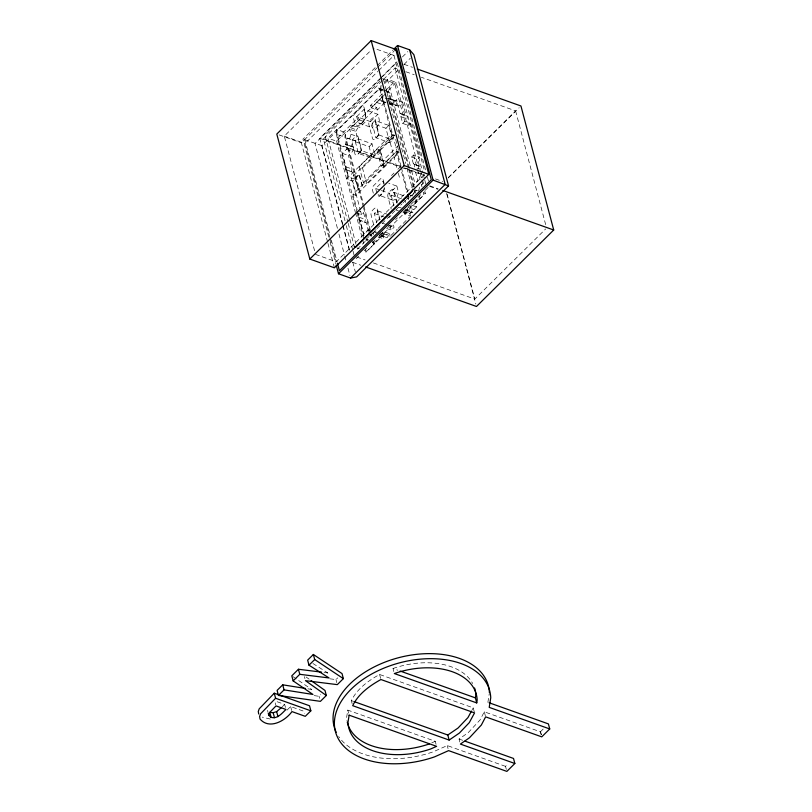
<?xml version="1.0" encoding="UTF-8"?>
<svg xmlns="http://www.w3.org/2000/svg" width="812" height="812" viewBox="0 0 812 812"><rect width="100%" height="100%" fill="white"/><g stroke="black" fill="none" stroke-linecap="round" stroke-linejoin="round"><path stroke-width="0.61" stroke-dasharray="4.06 3.04" d="M436.054 744.33L435.262 741.295L347.79 710.114L346.643 717.27A65.924 41.402 -14.8 0 0 347.028 720.883M487.88 702.329L489.22 693.966M352.905 172.357L345.476 169.464L345.983 166.846L342.42 153.387L346.48 149.367L347.78 145.023L353.819 147.175L352.51 151.519L348.46 155.539L352.012 168.997L351.515 171.616L352.905 172.357L354.682 179.087L352.652 181.096L360.274 209.932M368.506 231.39L366.242 222.823L358.813 219.93L359.31 217.311L358.427 213.942M366.242 222.823L364.852 222.082L365.349 219.463L363.573 212.734L358.539 210.937M382.452 78.774A2.233 1.279 -70.4 0 1 383.112 78.896L394.723 83.555L404.731 121.404L410.76 123.556L408.74 125.566L402.701 123.414L400.925 116.684L401.422 114.066L400.032 113.325L396.479 99.866L392.419 103.875L389.841 103.378L391.12 99.115L397.159 101.267L395.88 105.53L389.841 103.378M408.74 125.566L406.954 118.836L407.462 116.217L400.032 113.325M413.369 163.791L414.759 164.531L414.252 167.15L420.291 169.302L420.799 166.683L413.369 163.791L411.593 157.061L413.612 155.051L419.652 157.203L417.622 159.213L419.408 165.942M353.819 147.175L345.242 144.536L347.171 138.131L355.747 140.77L357.047 136.426L355.717 131.371L349.678 129.22L352.073 125.373L353.738 125.21L359.767 127.362L365.177 122.013L364.507 119.486L376.666 107.448L370.637 105.296L382.229 93.806M349.708 138.619L351.017 134.274L349.678 129.22M351.281 146.688L353.2 140.283L355.747 140.77M389.486 104.312L392.064 104.809L393.353 100.536L397.159 101.267M373.246 234.546L374.21 231.339L376.788 231.836M378.96 237.764L380.239 233.491L382.828 233.988L384.157 239.032L385.507 237.703L387.192 237.622L389.567 233.683L383.528 231.532L384.198 234.059L390.237 236.211M408.517 196.342L407.969 199.001L416.749 190.302M409.877 197.549L410.527 195.377L412.537 196.098M412.78 187.887L413.755 184.618L417.815 180.609L415.551 172.042M414.668 190.526L413.064 195.865L411.379 195.54M415.917 199.701L415.257 201.873L416.597 206.918L413.887 209.597L412.872 212.196L411.187 212.277L405.147 210.125L406.832 210.044L407.512 208.308M418.484 191.124L419.794 186.77L423.844 182.761L422.879 179.087M417.135 199.417L416.597 202.076L425.376 193.378L424.737 190.942M419.104 198.016L419.743 195.875M383.041 232.049L379.448 235.602L381.163 235.47L382.178 232.871L388.217 235.023M355.717 131.371L358.102 127.525L359.767 127.362M383.782 102.099L382.746 104.616L377.336 109.965L371.297 107.813L376.707 102.464L377.742 99.947L379.407 99.785L385.446 101.936L383.782 102.099L377.742 99.947M541.218 734.84L540.416 731.815L484.307 711.799L480.014 719.99L468.159 732.708L459.064 739.032L459.856 742.056M352.154 703.659L351.363 700.634C357.067 688.799 368.394 680.679 379.59 674.467L473.223 707.851L474.289 711.891M472.056 710.013L473.223 707.851M361.624 123.627L362.822 122.226A6.11 3.502 -70.4 0 0 365.298 113.974L364.07 107.499A3.126 1.797 -70.4 0 0 361.553 107.011L354.712 113.792A3.126 1.797 -70.4 0 0 353.443 118.014L354.57 122.277A8.79 5.045 -70.4 0 0 361.624 123.627A8.79 5.045 -70.4 0 0 365.197 111.751M380.595 195.418L381.792 194.017M359.828 152.23L361.289 150.565L361.096 148.007L358.193 137.005A3.126 1.797 -70.4 0 0 356.701 135.909A10.475 6.009 -70.4 0 0 353.352 138.822A3.126 1.797 -70.4 0 0 352.083 143.054L354.986 154.047A3.126 1.797 -70.4 0 0 357.503 154.534A10.475 6.009 -70.4 0 0 360.69 150.981A3.126 1.797 -70.4 0 0 361.096 148.007M377.357 136.619L378.818 134.944L378.625 132.386L374.992 118.633A3.126 1.797 -70.4 0 0 373.5 117.527A10.475 6.009 -70.4 0 0 370.15 120.45A3.126 1.797 -70.4 0 0 368.881 124.683L372.515 138.436A3.126 1.797 -70.4 0 0 373.997 139.542A10.475 6.009 -70.4 0 0 377.357 136.619A3.126 1.797 -70.4 0 0 378.625 132.386M314.569 250.746L284.291 136.142L371.48 49.806M328.799 237.053L302.947 139.177L393.028 49.979M327.612 242.088L301.394 142.831L376.91 68.066M377.712 67.264L393.982 51.146M329.784 237.398L304.987 143.521L377.793 71.426M378.686 70.542L393.972 55.409L373.276 48.03M342.542 224.589L319.735 138.253L379.904 78.683M380.808 77.79L396.966 61.783M381.681 77.475L315.015 143.48L337.64 229.126M382.584 76.582L396.997 62.311M402.407 56.952L407.807 51.603M379.935 80.987L326.312 134.081A2.233 1.279 -70.4 0 0 325.409 137.096L347.881 222.143M344.998 220.742L323.389 138.953L382.574 80.358M383.467 79.464L395.129 67.924L398.702 69.203M349.231 218.682L327.957 138.152L336.747 129.453L345.364 132.529L344.907 137.238L363.167 206.36M409.37 168.267L389.496 93.075L388.694 91.756L378.757 88.427L381.275 85.372M384.786 81.89L387.415 79.282L396.043 82.357L418.931 168.977M342.725 224.153L321.988 145.673L381.447 86.803M385.05 83.23L398.56 69.852M403.97 64.493L410.273 58.251M356.701 116.684L364.08 109.376L377.885 114.299L379.092 118.897A6.11 3.502 -70.4 0 1 376.616 127.139A6.11 3.502 -70.4 0 1 371.713 126.205L370.495 121.607L356.701 116.684L357.919 121.282A6.11 3.502 -70.4 0 0 362.822 122.226M385.791 90.274L392.927 83.21L394.327 82.895M345.364 132.529L336.584 141.227L327.957 138.152M396.043 82.357L387.375 91.502M353.738 125.21L359.137 119.861L358.468 117.334L337.528 138.07A2.233 1.279 -70.4 0 0 336.615 141.095L355.28 211.993M379.407 99.785L382.107 97.105L387.141 98.902M385.243 94.111L346.937 132.031A3.349 1.928 -70.4 0 0 345.577 136.568L363.522 204.482M370.495 121.607L377.885 114.299M372.14 123.353L375.002 120.521L388.796 125.434L392.612 139.867L389.75 142.699L375.956 137.786L372.14 123.353L385.933 128.276L389.75 142.699M355.341 141.724L369.135 146.647L372.221 158.32L358.427 153.397L355.341 141.724L358.204 138.893L371.997 143.815L375.083 155.478L361.289 150.565L358.204 138.893M395.88 105.53L398.459 106.027L402.519 102.018L396.479 99.866M358.427 153.397L361.289 150.565M375.956 137.786L378.818 134.944L375.002 120.521M385.933 128.276L388.796 125.434M369.135 146.647L371.997 143.815M354.682 179.087L348.45 176.975L336.96 133.493A3.349 1.928 -70.4 0 1 338.32 128.966L377.509 90.152A3.349 1.928 -70.4 0 1 380.199 90.67L391.688 134.153L346.622 178.945L352.652 181.096M402.701 123.414L404.731 121.404M359.219 166.754L376.788 149.357L380.026 150.514L384.208 166.328L366.638 183.725L363.4 182.568L359.219 166.754L362.467 167.911L366.638 183.725M384.482 166.064L382.543 165.374L378.372 149.56L392.825 135.249L394.754 135.939L380.3 150.25L384.482 166.064L398.936 151.753L395.403 138.365M391.688 134.153L394.561 135.178L351.312 178.001L355.889 195.327L399.139 152.504L396.266 151.489L353.027 194.301L357.168 210.003M362.467 167.911L380.026 150.514M354.935 178.183L358.762 174.387L359.351 174.6L362.355 185.948L358.518 189.744L354.935 178.183L358.518 189.744M355.524 178.386L359.351 174.6M385.741 157.893L398.408 145.348M363.4 182.568L380.96 165.171L376.788 149.357M382.543 165.374L397.007 151.062L398.936 151.753M376.88 193.083L375.672 188.485L383.051 181.177L384.269 185.765M391.475 175.554L394.003 173.047M400.763 166.358L397.383 169.708L395.16 161.294M356.519 212.947L361.543 214.744L363.573 212.734M396.855 186.09L398.063 190.688A6.11 3.502 -70.4 0 1 395.586 198.94A6.11 3.502 -70.4 0 1 390.684 197.996L389.466 193.398L396.855 186.09L388.806 183.228M393.972 205.974L391.11 195.144L393.972 192.312L406.619 196.819M376.778 222.853L374.312 213.515L377.174 210.684L388.674 214.784M370.394 230.608L367.816 230.121L363.756 234.13L360.203 220.671M315.533 254.4L336.229 261.779L424.321 174.56M368.983 236.536L367.207 238.302A3.349 1.928 -70.4 0 1 366.1 238.972M369.876 235.653L376.108 229.481M377.001 228.598L394.815 210.968M395.708 210.085L401.94 203.913M402.833 203.03L405.503 200.381M373.845 232.273L369.795 236.282L368.821 232.618M388.826 217.728L390.968 215.606M357.29 249.182L366.08 240.484L364.639 239.784M356.103 258.724L358.792 256.054M364.182 250.715L366.872 248.046M372.261 242.717L375.854 239.154M387.527 227.593L390.227 224.934M395.606 219.595L397.403 217.819M403.696 211.597L405.492 209.811M410.882 204.482L413.572 201.812M418.058 197.367L420.758 194.697M425.244 190.252L428.837 186.699M384.198 234.059L367.308 250.776L366.567 251.223L365.512 250.441M403.797 211.465L409.837 213.617L410.507 216.134L404.467 213.982L422.707 195.915A2.233 1.279 -70.4 0 0 423.62 192.901M372.424 242.341L374.697 243.559L365.918 252.258L365.268 249.812M386.593 228.466L391.191 230.111L394.053 227.279L392.815 222.61M402.965 212.45L408.72 214.5L411.582 211.658L409.989 205.649M409.837 213.617L411.187 212.277M448.346 177.473L515.6 110.879L421.367 77.282M448.204 178.011L519.152 107.763M391.11 235.338L397.281 229.228M398.164 228.355L409.624 217.007M373.429 262.946L474.817 299.09L545.664 228.943M282.363 706.684L284.657 704.42L275.765 701.243M287.001 710.155L290.645 706.552L303.942 711.292L304.48 713.312M314.132 695.61L319.075 696.31L320.76 694.636M329.855 678.812L335.975 679.573L337.701 677.868M506.333 769.38L505.531 766.355L508.19 763.716M540.416 731.815L543.167 729.085M431.791 742.838L435.262 741.295M505.531 766.355L447.26 745.578L433.303 751.79A79.779 50.1 -14.8 0 1 338.665 736.504M324.049 672.448L327.703 672.894L328.241 674.914M307.981 688.83L311.595 689.408L312.387 692.433M270.335 719.056L262.235 717.138M378.757 88.427L380.067 88.681L380.879 90L401.067 166.409M387.314 98.384L391.12 99.115M382.107 97.105L383.447 102.16L386.025 102.647M345.242 144.536L347.78 145.023M374.708 232.435L376.433 232.76M370.069 235.064L371.967 235.429M374.586 243.103L373.266 242.859L372.464 241.529M321.988 145.673L302.947 139.177M404.122 64.331L412.466 67.315M405.858 71.75L414.211 74.724M378.636 87.98L385.101 90.284M385.456 90.599L388.694 91.756M379.6 89.675L385.192 91.543M386.268 91.929L389.496 93.075M388.319 98.739L393.353 100.536M392.419 103.875L398.459 106.027M390.054 104.088L392.064 104.809M383.447 102.16L385.456 102.87M376.707 102.464L382.746 104.616M401.422 114.066L407.462 116.217M400.925 116.684L406.954 118.836M359.137 119.861L365.177 122.013M359.016 123.089L372.809 128.012M352.073 125.373L358.102 127.525M378.818 134.944L392.612 139.867M351.028 127.89L357.067 130.042M351.017 134.274L357.047 136.426M411.593 157.061L417.622 159.213M336.747 129.453L336.28 134.163L344.907 137.238M347.171 138.131L353.2 140.283M378.372 149.56L380.3 150.25M414.759 164.531L420.799 166.683M323.389 138.953L403.3 167.445M404.498 167.871L424.777 175.108M435.506 178.934L442.662 181.482M319.735 138.253L400.803 167.16M401.991 167.587L424.646 175.656M346.48 149.367L352.51 151.519M380.96 165.171L384.208 166.328M342.42 153.387L348.46 155.539M429.741 185.806L438.084 188.78M429.67 186.384L438.013 189.358M284.291 136.142L304.987 143.521M279.135 134.904L301.394 142.831M423.225 192.606L425.376 193.378M415.47 190.049L417.48 190.759M345.983 166.846L352.012 168.997M345.476 169.464L351.515 171.616M410.588 195.073L412.74 195.834M414.435 201.305L416.597 202.076M375.672 188.485L380.27 190.12M381.417 190.536L389.466 193.398M391.11 195.144L401.453 198.838M362.355 185.948L358.762 174.387M416.597 206.918L410.557 204.766L407.857 207.446L413.887 209.597M391.78 199.803L377.986 194.89A6.11 3.502 -70.4 0 0 384.38 188.557M398.936 207.151L401.229 207.973M405.827 209.608L412.872 212.196M353.027 194.301L355.889 195.327M396.073 209.983L398.367 210.805M374.312 213.515L385.812 217.616M382.553 223.178L387.151 224.812M388.309 225.228L394.053 227.279M359.31 217.311L365.349 219.463M358.813 219.93L364.852 222.082M380.818 233.267L382.828 233.988M374.21 231.339L376.22 232.059M367.816 230.121L369.825 230.831M381.163 235.47L387.192 237.622M379.478 235.541L385.507 237.703M378.128 236.881L384.157 239.032M366.192 239.164L368.354 239.936M365.989 239.225L368.151 239.997M365.725 240.159L367.877 240.931M372.546 242.788L374.697 243.559M356.945 247.904L359.188 248.705M356.732 256.988L365.085 259.972M352.51 262.276L360.853 265.25M393.81 671.524L393.008 668.499L397.778 670.204M351.363 700.634L353.738 701.477M459.064 739.032L462.617 740.3M312.935 663.495L327.703 672.894M292.848 676.548L311.595 689.408M306.124 677.025L309.098 679.147M515.6 110.879L545.918 225.614M447.087 194.119L474.817 299.09M446.61 193.398L475.842 304.043M397.291 63.001L425.884 171.22M427.488 177.29L428.452 180.944M393.972 55.409L424.889 172.448M410.76 123.556L419.652 157.203M395.129 67.924L422.859 172.905M423.184 174.123L424.473 179.005M424.798 180.223L426.087 185.106M402.519 102.018L406.071 115.477M420.616 170.53L422.555 177.869M420.22 173.859L421.509 178.741M421.834 179.959L423.123 184.842M413.612 155.051L417.165 168.48M417.49 169.698L420.068 179.472M421.357 184.354L422.007 186.79M387.415 79.282L410.304 165.902M411.593 170.784L415.145 184.202M409.684 169.485L414.81 188.881M415.135 190.099L415.774 192.525M408.365 167.729L388.826 93.745A3.349 1.928 -70.4 0 0 387.233 92.568M408.69 168.937L414.14 189.551M414.455 190.769L415.094 193.195M383.518 79.556L405.665 163.385M406.954 168.246L412.405 188.902M388.146 99.267L388.948 102.292M394.561 135.178L394.754 135.939M401.382 167.617L408.111 193.083M396.266 151.489L400.417 167.191M401.696 172.022L407.116 192.556M407.766 197.235L408.406 199.64M390.267 142.79L394.713 159.609M398.337 173.311L399.605 178.112M404.904 200.067L405.543 202.472M407.127 208.481L408.72 214.5M376.666 107.448L377.336 109.965M404.021 212.297L404.467 213.982M540.548 731.683L541.35 734.708M397.291 203.041L393.952 190.424A3.126 1.797 -70.4 0 0 392.47 189.328A10.475 6.009 -70.4 0 0 389.121 192.241A3.126 1.797 -70.4 0 0 387.852 196.474L391.181 209.08M393.972 192.312L396.824 203.132M370.637 105.296L371.297 107.813M384.167 183.553L383.041 179.29A3.126 1.797 -70.4 0 0 380.523 178.802L373.682 185.583A3.126 1.797 -70.4 0 0 372.414 189.815L373.54 194.068M364.08 109.376L365.298 113.974M389.963 225.442L391.191 230.111M389.567 233.683L390.014 235.368M380.067 219.798L377.154 208.806A3.126 1.797 -70.4 0 0 375.672 207.699A10.475 6.009 -70.4 0 0 372.322 210.623A3.126 1.797 -70.4 0 0 371.054 214.845L373.956 225.848M377.174 210.684L379.64 220.022M363.847 205.69L370.252 229.948M363.492 207.578L370.221 233.044M370.536 234.252L371.175 236.678M360.589 211.13L361.543 214.744M346.866 170.205L348.642 176.935M357.493 211.211L364.192 236.576M336.28 134.163L357.107 212.988M357.432 214.206L363.837 238.454M355.504 212.592L362.375 238.829M362.609 239.449L363.664 243.712M484.307 711.799L485.373 715.839M349.556 219.9L356.001 244.3M348.196 223.361L354.296 246.442M346.288 225.624L352.733 250.035M353.058 251.253L354.347 256.135M343.05 225.381L349.525 249.903M352.763 262.174L355.362 271.979M342.867 225.797L349.292 250.116M338.939 234.018L344.43 254.816M344.755 256.044L346.044 260.936M347.983 268.275L349.921 275.613M304.744 139.522L330.007 235.175M331.306 240.078L337.142 262.154M330.108 238.616L336.229 261.779M330.098 241.946L335.914 263.971M327.936 243.316L334.412 267.818M447.26 745.578L448.062 748.603M379.59 674.467L380.666 678.507M347.79 710.114L348.592 713.139M335.975 679.573L336.777 682.608M319.075 696.31L319.603 698.33M304.398 676.619L304.936 678.639M290.645 706.552L291.711 710.591M284.657 704.42L285.459 707.445M275.187 702.867L275.715 704.887M267.503 710.358L268.041 712.378M393.008 668.499A65.924 41.402 -14.8 0 1 472.675 683.531M407.319 198.158A3.349 1.928 -70.4 0 1 406.396 199.498M416.444 199.569A3.349 1.928 -70.4 0 1 415.023 202.574L375.834 241.377A3.349 1.928 -70.4 0 1 373.743 241.854M384.33 187.562A8.79 5.045 -70.4 0 1 375.895 197.083"/><path stroke-width="1.22" d="M476.725 702.918L477.172 700.147A65.924 41.402 -14.8 0 0 394.338 673.544L476.725 702.918L475.396 697.873L475.832 695.102A65.924 41.402 -14.8 0 0 474.573 687.967M268.833 715.402L269.513 712.621L275.989 705.902L285.986 709.465C281.886 713.291 277.471 719.209 271.127 717.412L268.833 715.402L268.305 713.383M471.467 711.099L467.966 717.575L458.029 728.039L447.808 735.012L354.935 701.903M371.185 40.6L276.801 134.061L309.819 259.048L334.412 267.818L428.807 174.357L395.779 49.37L371.185 40.6L404.214 165.587L428.807 174.357M393.932 49.085L397.535 45.513L409.613 49.816L413.876 54.688L448.549 185.897L356.651 276.882L350.571 278.059L338.502 273.756L336.239 265.189M394.825 50.324L396.632 48.537L431.294 179.746L339.406 270.731L337.457 263.382M309.819 259.048L404.214 165.587M338.502 273.756L433.09 180.091L397.535 45.513M350.571 278.059L445.169 184.395L409.613 49.816M417.236 69.01L520.949 105.986L553.713 230.009L476.482 306.479L365.623 266.955M274.263 693.204L275.593 698.249L260.54 713.87L259.617 716.478L260.023 719.036C269.269 729.876 285.174 720.985 291.975 711.596L305.271 716.336L310.854 710.815L309.524 705.77L274.263 693.204L259.211 708.825L258.287 711.434L258.683 713.992M305.576 688.454L282.728 684.82L277.105 690.383L278.445 695.427L320.405 701.355L326.322 695.498L324.993 690.454L311.087 680.557M321.613 672.143L298.44 669.261L291.802 675.828L293.142 680.882L312.924 694.453L284.058 689.875L278.445 695.427M326.322 695.498L305.464 680.659L337.305 684.628L343.354 678.629L342.025 673.584L313.361 654.482L307.657 660.136L308.986 665.19L329.043 677.949L299.77 674.315L293.142 680.882M308.986 665.19L314.701 659.537L313.361 654.482M514.849 763.493L506.871 771.4L448.6 750.623L434.643 756.835A79.779 50.1 -14.8 0 1 335.924 733.266A79.779 50.1 -14.8 0 1 403.868 661.78A79.779 50.1 -14.8 0 1 490.742 697.812L489.22 707.374L549.734 728.953L541.756 736.86L485.637 716.854L481.343 725.035L469.488 737.753L460.394 744.076L514.849 763.493L513.519 758.449L464.982 741.143M271.127 717.412L269.797 712.368L273.167 712.713L276.638 711.606L281.602 707.445M449.137 740.067L459.359 733.084L469.295 722.629L474.553 712.895L380.929 679.522C369.734 685.724 358.407 693.844 352.692 705.679L449.137 740.067L447.808 735.012M433.09 180.091L448.549 185.897M442.844 190.485L553.713 230.009M400.174 671.057L475.396 697.873M489.068 702.745L548.404 723.908L549.734 728.953M275.593 698.249L310.854 710.815M314.701 659.537L343.354 678.629M298.44 669.261L299.77 674.315M282.728 684.82L284.058 689.875M276.638 711.606L277.978 716.651M273.167 712.713L274.497 717.767M408.436 194.301L408.517 196.342M336.229 732.292A79.779 50.1 -14.8 0 1 399.149 657.558A79.779 50.1 -14.8 0 1 489.413 692.768M429.477 743.873A65.924 41.402 -14.8 0 1 347.262 722.071M407.756 194.971A3.349 1.928 -70.4 0 1 407.817 196.504M354.296 246.442A2.233 1.279 -70.4 0 0 356.092 246.787L411.501 191.926A2.233 1.279 -70.4 0 0 412.445 189.927M349.119 715.159L347.983 722.315A65.924 41.402 -14.8 0 0 430.807 748.918L436.592 746.34L349.119 715.159"/></g></svg>
